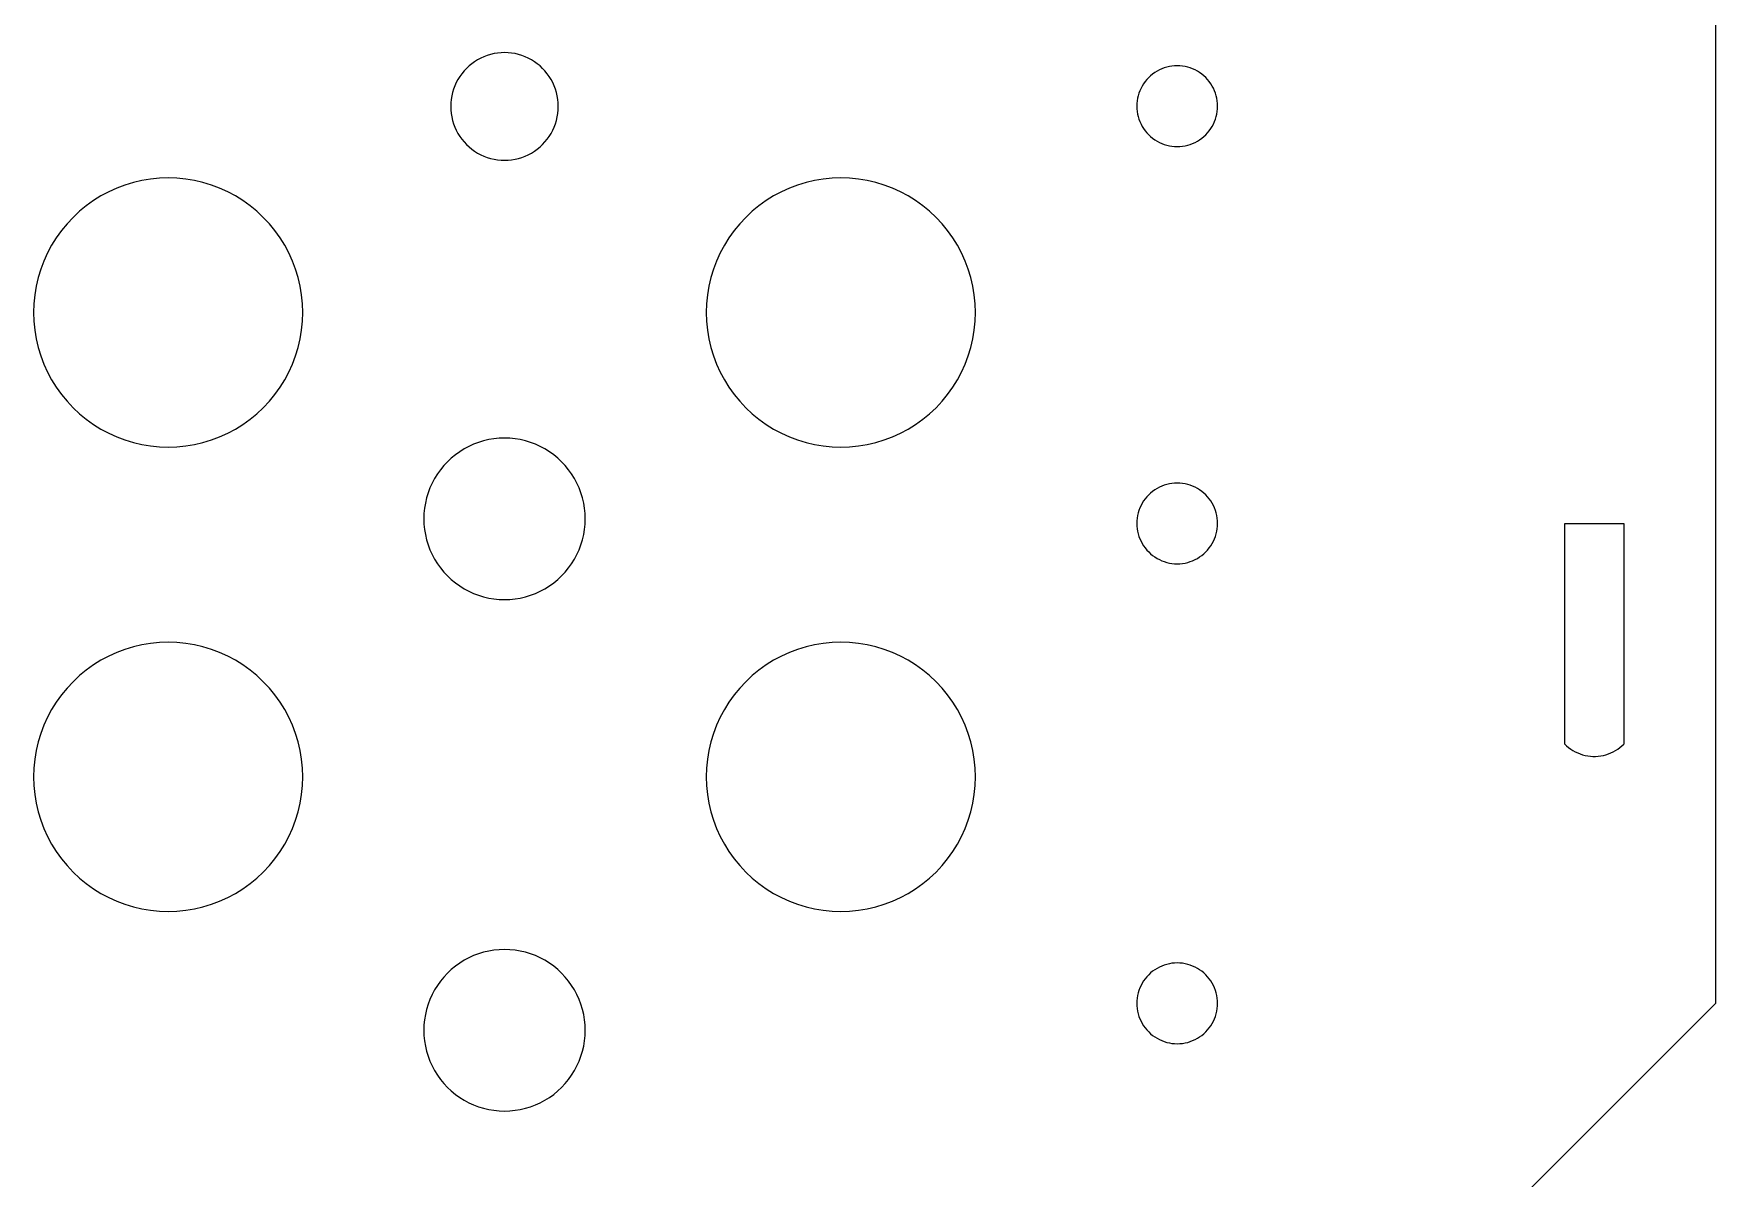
# Model space of a CAD drawing. Extents: x -403 to 403, y -278 to 278.
# Drawn here: x -320.5 to -258, y -68.8 to -26.2 of the extents above; entities that cross this region are included whole.
import ezdxf

# ---------------------------------------------------------------- set-up
doc = ezdxf.new("R2010")
doc.units = 0
doc.layers.get('0').update_dxf_attribs({"linetype": 'CONTINUOUS'})

msp = doc.modelspace()

# ---------------------------------------------------------------- linework, layer by layer
for p, q in [((-258.028, -17.342), (-258.028, -62.271)), ((-304.346, -27.448), (-304.442, -27.537)), ((-304.245, -27.365), (-304.346, -27.448)), ((-304.139, -27.289), (-304.245, -27.365)), ((-304.028, -27.219), (-304.139, -27.289)), ((-303.912, -27.158), (-304.028, -27.219)), ((-303.793, -27.104), (-303.912, -27.158)), ((-303.67, -27.058), (-303.793, -27.104)), ((-303.545, -27.02), (-303.67, -27.058)), ((-303.418, -26.99), (-303.545, -27.02)), ((-303.289, -26.969), (-303.418, -26.99)), ((-303.158, -26.956), (-303.289, -26.969)), ((-303.028, -26.951), (-303.158, -26.956)), ((-302.897, -26.956), (-303.028, -26.951)), ((-302.767, -26.969), (-302.897, -26.956)), ((-302.637, -26.99), (-302.767, -26.969)), ((-302.51, -27.02), (-302.637, -26.99)), ((-302.385, -27.058), (-302.51, -27.02)), ((-302.262, -27.104), (-302.385, -27.058)), ((-302.143, -27.158), (-302.262, -27.104)), ((-302.028, -27.219), (-302.143, -27.158)), ((-301.916, -27.289), (-302.028, -27.219)), ((-301.81, -27.365), (-301.916, -27.289)), ((-301.709, -27.448), (-301.81, -27.365)), ((-301.613, -27.537), (-301.709, -27.448)), ((-278.416, -27.493), (-278.51, -27.521)), ((-278.32, -27.471), (-278.416, -27.493)), ((-278.223, -27.455), (-278.32, -27.471)), ((-278.126, -27.445), (-278.223, -27.455)), ((-278.028, -27.442), (-278.126, -27.445)), ((-277.93, -27.445), (-278.028, -27.442)), ((-277.832, -27.455), (-277.93, -27.445)), ((-277.735, -27.471), (-277.832, -27.455)), ((-277.639, -27.493), (-277.735, -27.471)), ((-277.545, -27.521), (-277.639, -27.493)), ((-304.821, -28.067), (-304.875, -28.186)), ((-304.76, -27.951), (-304.821, -28.067)), ((-304.691, -27.84), (-304.76, -27.951)), ((-304.614, -27.734), (-304.691, -27.84)), ((-304.531, -27.633), (-304.614, -27.734)), ((-304.442, -27.537), (-304.531, -27.633)), ((-301.524, -27.633), (-301.613, -27.537)), ((-301.441, -27.734), (-301.524, -27.633)), ((-301.365, -27.84), (-301.441, -27.734)), ((-301.296, -27.951), (-301.365, -27.84)), ((-301.234, -28.067), (-301.296, -27.951)), ((-301.18, -28.186), (-301.234, -28.067)), ((-279.275, -28.108), (-279.327, -28.192)), ((-279.218, -28.029), (-279.275, -28.108)), ((-279.155, -27.953), (-279.218, -28.029)), ((-279.088, -27.881), (-279.155, -27.953)), ((-279.017, -27.814), (-279.088, -27.881)), ((-278.941, -27.752), (-279.017, -27.814)), ((-278.861, -27.694), (-278.941, -27.752)), ((-278.778, -27.643), (-278.861, -27.694)), ((-278.691, -27.596), (-278.778, -27.643)), ((-278.602, -27.556), (-278.691, -27.596)), ((-278.51, -27.521), (-278.602, -27.556)), ((-277.454, -27.556), (-277.545, -27.521)), ((-277.364, -27.596), (-277.454, -27.556)), ((-277.278, -27.643), (-277.364, -27.596)), ((-277.194, -27.694), (-277.278, -27.643)), ((-277.114, -27.752), (-277.194, -27.694)), ((-277.039, -27.814), (-277.114, -27.752)), ((-276.967, -27.881), (-277.039, -27.814)), ((-276.9, -27.953), (-276.967, -27.881)), ((-276.838, -28.029), (-276.9, -27.953)), ((-276.78, -28.108), (-276.838, -28.029)), ((-276.729, -28.192), (-276.78, -28.108)), ((-305.011, -28.69), (-305.023, -28.821)), ((-304.989, -28.561), (-305.011, -28.69)), ((-304.959, -28.434), (-304.989, -28.561)), ((-304.921, -28.309), (-304.959, -28.434)), ((-304.875, -28.186), (-304.921, -28.309)), ((-301.134, -28.309), (-301.18, -28.186)), ((-301.096, -28.434), (-301.134, -28.309)), ((-301.066, -28.561), (-301.096, -28.434)), ((-301.045, -28.69), (-301.066, -28.561)), ((-301.032, -28.821), (-301.045, -28.69)), ((-279.515, -28.746), (-279.524, -28.844)), ((-279.499, -28.649), (-279.515, -28.746)), ((-279.477, -28.553), (-279.499, -28.649)), ((-279.448, -28.46), (-279.477, -28.553)), ((-279.413, -28.368), (-279.448, -28.46)), ((-279.373, -28.278), (-279.413, -28.368)), ((-279.327, -28.192), (-279.373, -28.278)), ((-276.682, -28.278), (-276.729, -28.192)), ((-276.642, -28.368), (-276.682, -28.278)), ((-276.607, -28.46), (-276.642, -28.368)), ((-276.579, -28.553), (-276.607, -28.46)), ((-276.556, -28.649), (-276.579, -28.553)), ((-276.54, -28.746), (-276.556, -28.649)), ((-276.531, -28.844), (-276.54, -28.746)), ((-305.023, -28.821), (-305.028, -28.951)), ((-305.028, -28.951), (-305.023, -29.082)), ((-305.023, -29.082), (-305.011, -29.213)), ((-305.011, -29.213), (-304.989, -29.342)), ((-304.989, -29.342), (-304.959, -29.469)), ((-301.096, -29.469), (-301.066, -29.342)), ((-301.066, -29.342), (-301.045, -29.213)), ((-301.045, -29.213), (-301.032, -29.082)), ((-301.028, -28.951), (-301.032, -28.821)), ((-301.032, -29.082), (-301.028, -28.951)), ((-279.524, -28.844), (-279.528, -28.942)), ((-279.528, -28.942), (-279.524, -29.04)), ((-279.524, -29.04), (-279.515, -29.137)), ((-279.515, -29.137), (-279.499, -29.234)), ((-279.499, -29.234), (-279.477, -29.33)), ((-279.477, -29.33), (-279.448, -29.424)), ((-276.607, -29.424), (-276.579, -29.33)), ((-276.579, -29.33), (-276.556, -29.234)), ((-276.556, -29.234), (-276.54, -29.137)), ((-276.54, -29.137), (-276.531, -29.04)), ((-276.528, -28.942), (-276.531, -28.844)), ((-276.531, -29.04), (-276.528, -28.942)), ((-304.959, -29.469), (-304.921, -29.594)), ((-304.921, -29.594), (-304.875, -29.717)), ((-304.875, -29.717), (-304.821, -29.836)), ((-304.821, -29.836), (-304.76, -29.951)), ((-304.76, -29.951), (-304.691, -30.063)), ((-301.365, -30.063), (-301.296, -29.951)), ((-301.296, -29.951), (-301.234, -29.836)), ((-301.234, -29.836), (-301.18, -29.717)), ((-301.18, -29.717), (-301.134, -29.594)), ((-301.134, -29.594), (-301.096, -29.469)), ((-279.448, -29.424), (-279.413, -29.516)), ((-279.413, -29.516), (-279.373, -29.605)), ((-279.373, -29.605), (-279.327, -29.692)), ((-279.327, -29.692), (-279.275, -29.775)), ((-279.275, -29.775), (-279.218, -29.855)), ((-279.218, -29.855), (-279.155, -29.931)), ((-279.155, -29.931), (-279.088, -30.002)), ((-276.967, -30.002), (-276.9, -29.931)), ((-276.9, -29.931), (-276.838, -29.855)), ((-276.838, -29.855), (-276.78, -29.775)), ((-276.78, -29.775), (-276.729, -29.692)), ((-276.729, -29.692), (-276.682, -29.605)), ((-276.682, -29.605), (-276.642, -29.516)), ((-276.642, -29.516), (-276.607, -29.424)), ((-304.691, -30.063), (-304.614, -30.169)), ((-304.614, -30.169), (-304.531, -30.27)), ((-304.531, -30.27), (-304.442, -30.366)), ((-304.442, -30.366), (-304.346, -30.455)), ((-304.346, -30.455), (-304.245, -30.538)), ((-304.245, -30.538), (-304.139, -30.614)), ((-304.139, -30.614), (-304.028, -30.684)), ((-302.028, -30.684), (-301.916, -30.614)), ((-301.916, -30.614), (-301.81, -30.538)), ((-301.81, -30.538), (-301.709, -30.455)), ((-301.709, -30.455), (-301.613, -30.366)), ((-301.613, -30.366), (-301.524, -30.27)), ((-301.524, -30.27), (-301.441, -30.169)), ((-301.441, -30.169), (-301.365, -30.063)), ((-279.088, -30.002), (-279.017, -30.069)), ((-279.017, -30.069), (-278.941, -30.132)), ((-278.941, -30.132), (-278.861, -30.189)), ((-278.861, -30.189), (-278.778, -30.241)), ((-278.778, -30.241), (-278.691, -30.287)), ((-278.691, -30.287), (-278.602, -30.328)), ((-278.602, -30.328), (-278.51, -30.362)), ((-278.51, -30.362), (-278.416, -30.391)), ((-278.416, -30.391), (-278.32, -30.413)), ((-278.32, -30.413), (-278.223, -30.429)), ((-278.223, -30.429), (-278.126, -30.438)), ((-278.126, -30.438), (-278.028, -30.442)), ((-278.028, -30.442), (-277.93, -30.438)), ((-277.93, -30.438), (-277.832, -30.429)), ((-277.832, -30.429), (-277.735, -30.413)), ((-277.735, -30.413), (-277.639, -30.391)), ((-277.639, -30.391), (-277.545, -30.362)), ((-277.545, -30.362), (-277.454, -30.328)), ((-277.454, -30.328), (-277.364, -30.287)), ((-277.364, -30.287), (-277.278, -30.241)), ((-277.278, -30.241), (-277.194, -30.189)), ((-277.194, -30.189), (-277.114, -30.132)), ((-277.114, -30.132), (-277.039, -30.069)), ((-277.039, -30.069), (-276.967, -30.002)), ((-304.028, -30.684), (-303.912, -30.745)), ((-303.912, -30.745), (-303.793, -30.799)), ((-303.793, -30.799), (-303.67, -30.845)), ((-303.67, -30.845), (-303.545, -30.883)), ((-303.545, -30.883), (-303.418, -30.913)), ((-303.418, -30.913), (-303.289, -30.934)), ((-303.289, -30.934), (-303.158, -30.947)), ((-303.158, -30.947), (-303.028, -30.951)), ((-303.028, -30.951), (-302.897, -30.947)), ((-302.897, -30.947), (-302.767, -30.934)), ((-302.767, -30.934), (-302.637, -30.913)), ((-302.637, -30.913), (-302.51, -30.883)), ((-302.51, -30.883), (-302.385, -30.845)), ((-302.385, -30.845), (-302.262, -30.799)), ((-302.262, -30.799), (-302.143, -30.745)), ((-302.143, -30.745), (-302.028, -30.684)), ((-317.135, -31.872), (-317.441, -31.987)), ((-316.822, -31.777), (-317.135, -31.872)), ((-316.503, -31.703), (-316.822, -31.777)), ((-316.18, -31.649), (-316.503, -31.703)), ((-315.855, -31.617), (-316.18, -31.649)), ((-315.528, -31.607), (-315.855, -31.617)), ((-315.201, -31.617), (-315.528, -31.607)), ((-314.875, -31.649), (-315.201, -31.617)), ((-314.552, -31.703), (-314.875, -31.649)), ((-314.234, -31.777), (-314.552, -31.703)), ((-313.92, -31.872), (-314.234, -31.777)), ((-313.614, -31.987), (-313.92, -31.872)), ((-292.135, -31.872), (-292.441, -31.987)), ((-291.822, -31.777), (-292.135, -31.872)), ((-291.503, -31.703), (-291.822, -31.777)), ((-291.18, -31.649), (-291.503, -31.703)), ((-290.855, -31.617), (-291.18, -31.649)), ((-290.528, -31.607), (-290.855, -31.617)), ((-290.201, -31.617), (-290.528, -31.607)), ((-289.875, -31.649), (-290.201, -31.617)), ((-289.552, -31.703), (-289.875, -31.649)), ((-289.234, -31.777), (-289.552, -31.703)), ((-288.92, -31.872), (-289.234, -31.777)), ((-288.614, -31.987), (-288.92, -31.872)), ((-318.305, -32.449), (-318.571, -32.64)), ((-318.028, -32.276), (-318.305, -32.449)), ((-317.739, -32.122), (-318.028, -32.276)), ((-317.441, -31.987), (-317.739, -32.122)), ((-313.316, -32.122), (-313.614, -31.987)), ((-313.028, -32.276), (-313.316, -32.122)), ((-312.75, -32.449), (-313.028, -32.276)), ((-312.484, -32.64), (-312.75, -32.449)), ((-293.305, -32.449), (-293.571, -32.64)), ((-293.028, -32.276), (-293.305, -32.449)), ((-292.739, -32.122), (-293.028, -32.276)), ((-292.441, -31.987), (-292.739, -32.122)), ((-288.316, -32.122), (-288.614, -31.987)), ((-288.028, -32.276), (-288.316, -32.122)), ((-287.75, -32.449), (-288.028, -32.276)), ((-287.484, -32.64), (-287.75, -32.449)), ((-319.063, -33.071), (-319.287, -33.31)), ((-318.824, -32.847), (-319.063, -33.071)), ((-318.571, -32.64), (-318.824, -32.847)), ((-312.231, -32.847), (-312.484, -32.64)), ((-311.992, -33.071), (-312.231, -32.847)), ((-311.768, -33.31), (-311.992, -33.071)), ((-294.063, -33.071), (-294.287, -33.31)), ((-293.824, -32.847), (-294.063, -33.071)), ((-293.571, -32.64), (-293.824, -32.847)), ((-287.231, -32.847), (-287.484, -32.64)), ((-286.992, -33.071), (-287.231, -32.847)), ((-286.768, -33.31), (-286.992, -33.071)), ((-319.494, -33.563), (-319.685, -33.829)), ((-319.287, -33.31), (-319.494, -33.563)), ((-311.561, -33.563), (-311.768, -33.31)), ((-311.37, -33.829), (-311.561, -33.563)), ((-294.494, -33.563), (-294.685, -33.829)), ((-294.287, -33.31), (-294.494, -33.563)), ((-286.561, -33.563), (-286.768, -33.31)), ((-286.37, -33.829), (-286.561, -33.563)), ((-319.858, -34.107), (-320.012, -34.395)), ((-319.685, -33.829), (-319.858, -34.107)), ((-311.197, -34.107), (-311.37, -33.829)), ((-311.043, -34.395), (-311.197, -34.107)), ((-294.858, -34.107), (-295.012, -34.395)), ((-294.685, -33.829), (-294.858, -34.107)), ((-286.197, -34.107), (-286.37, -33.829)), ((-286.043, -34.395), (-286.197, -34.107)), ((-320.262, -34.999), (-320.357, -35.312)), ((-320.147, -34.693), (-320.262, -34.999)), ((-320.012, -34.395), (-320.147, -34.693)), ((-310.908, -34.693), (-311.043, -34.395)), ((-310.793, -34.999), (-310.908, -34.693)), ((-310.698, -35.312), (-310.793, -34.999)), ((-295.262, -34.999), (-295.357, -35.312)), ((-295.147, -34.693), (-295.262, -34.999)), ((-295.012, -34.395), (-295.147, -34.693)), ((-285.908, -34.693), (-286.043, -34.395)), ((-285.793, -34.999), (-285.908, -34.693)), ((-285.698, -35.312), (-285.793, -34.999)), ((-320.357, -35.312), (-320.432, -35.631)), ((-310.624, -35.631), (-310.698, -35.312)), ((-295.357, -35.312), (-295.432, -35.631)), ((-285.624, -35.631), (-285.698, -35.312)), ((-320.485, -35.954), (-320.517, -36.28)), ((-320.432, -35.631), (-320.485, -35.954)), ((-310.57, -35.954), (-310.624, -35.631)), ((-310.538, -36.28), (-310.57, -35.954)), ((-295.485, -35.954), (-295.517, -36.28)), ((-295.432, -35.631), (-295.485, -35.954)), ((-285.57, -35.954), (-285.624, -35.631)), ((-285.538, -36.28), (-285.57, -35.954)), ((-320.517, -36.28), (-320.528, -36.607)), ((-320.528, -36.607), (-320.517, -36.934)), ((-310.528, -36.607), (-310.538, -36.28)), ((-310.538, -36.934), (-310.528, -36.607)), ((-295.517, -36.28), (-295.528, -36.607)), ((-295.528, -36.607), (-295.517, -36.934)), ((-285.528, -36.607), (-285.538, -36.28)), ((-285.538, -36.934), (-285.528, -36.607)), ((-320.517, -36.934), (-320.485, -37.259)), ((-320.485, -37.259), (-320.432, -37.582)), ((-310.624, -37.582), (-310.57, -37.259)), ((-310.57, -37.259), (-310.538, -36.934)), ((-295.517, -36.934), (-295.485, -37.259)), ((-295.485, -37.259), (-295.432, -37.582)), ((-285.624, -37.582), (-285.57, -37.259)), ((-285.57, -37.259), (-285.538, -36.934)), ((-320.432, -37.582), (-320.357, -37.901)), ((-320.357, -37.901), (-320.262, -38.214)), ((-310.793, -38.214), (-310.698, -37.901)), ((-310.698, -37.901), (-310.624, -37.582)), ((-295.432, -37.582), (-295.357, -37.901)), ((-295.357, -37.901), (-295.262, -38.214)), ((-285.793, -38.214), (-285.698, -37.901)), ((-285.698, -37.901), (-285.624, -37.582)), ((-320.262, -38.214), (-320.147, -38.52)), ((-320.147, -38.52), (-320.012, -38.818)), ((-311.043, -38.818), (-310.908, -38.52)), ((-310.908, -38.52), (-310.793, -38.214)), ((-295.262, -38.214), (-295.147, -38.52)), ((-295.147, -38.52), (-295.012, -38.818)), ((-286.043, -38.818), (-285.908, -38.52)), ((-285.908, -38.52), (-285.793, -38.214)), ((-320.012, -38.818), (-319.858, -39.107)), ((-319.858, -39.107), (-319.685, -39.384)), ((-311.37, -39.384), (-311.197, -39.107)), ((-311.197, -39.107), (-311.043, -38.818)), ((-295.012, -38.818), (-294.858, -39.107)), ((-294.858, -39.107), (-294.685, -39.384)), ((-286.37, -39.384), (-286.197, -39.107)), ((-286.197, -39.107), (-286.043, -38.818)), ((-319.685, -39.384), (-319.494, -39.65)), ((-319.494, -39.65), (-319.287, -39.903)), ((-319.287, -39.903), (-319.063, -40.142)), ((-311.992, -40.142), (-311.768, -39.903)), ((-311.768, -39.903), (-311.561, -39.65)), ((-311.561, -39.65), (-311.37, -39.384)), ((-294.685, -39.384), (-294.494, -39.65)), ((-294.494, -39.65), (-294.287, -39.903)), ((-294.287, -39.903), (-294.063, -40.142)), ((-286.992, -40.142), (-286.768, -39.903)), ((-286.768, -39.903), (-286.561, -39.65)), ((-286.561, -39.65), (-286.37, -39.384)), ((-319.063, -40.142), (-318.824, -40.366)), ((-318.824, -40.366), (-318.571, -40.573)), ((-318.571, -40.573), (-318.305, -40.764)), ((-312.75, -40.764), (-312.484, -40.573)), ((-312.484, -40.573), (-312.231, -40.366)), ((-312.231, -40.366), (-311.992, -40.142)), ((-294.063, -40.142), (-293.824, -40.366)), ((-293.824, -40.366), (-293.571, -40.573)), ((-293.571, -40.573), (-293.305, -40.764)), ((-287.75, -40.764), (-287.484, -40.573)), ((-287.484, -40.573), (-287.231, -40.366)), ((-287.231, -40.366), (-286.992, -40.142)), ((-318.305, -40.764), (-318.028, -40.937)), ((-318.028, -40.937), (-317.739, -41.091)), ((-317.739, -41.091), (-317.441, -41.226)), ((-317.441, -41.226), (-317.135, -41.341)), ((-313.92, -41.341), (-313.614, -41.226)), ((-313.614, -41.226), (-313.316, -41.091)), ((-313.316, -41.091), (-313.028, -40.937)), ((-313.028, -40.937), (-312.75, -40.764)), ((-293.305, -40.764), (-293.028, -40.937)), ((-293.028, -40.937), (-292.739, -41.091)), ((-292.739, -41.091), (-292.441, -41.226)), ((-292.441, -41.226), (-292.135, -41.341)), ((-288.92, -41.341), (-288.614, -41.226)), ((-288.614, -41.226), (-288.316, -41.091)), ((-288.316, -41.091), (-288.028, -40.937)), ((-288.028, -40.937), (-287.75, -40.764)), ((-317.135, -41.341), (-316.822, -41.436)), ((-316.822, -41.436), (-316.503, -41.511)), ((-316.503, -41.511), (-316.18, -41.564)), ((-316.18, -41.564), (-315.855, -41.596)), ((-315.855, -41.596), (-315.528, -41.607)), ((-315.528, -41.607), (-315.201, -41.596)), ((-315.201, -41.596), (-314.875, -41.564)), ((-314.875, -41.564), (-314.552, -41.511)), ((-314.552, -41.511), (-314.234, -41.436)), ((-314.234, -41.436), (-313.92, -41.341)), ((-304.694, -41.777), (-304.854, -41.891)), ((-304.528, -41.673), (-304.694, -41.777)), ((-304.354, -41.581), (-304.528, -41.673)), ((-304.176, -41.5), (-304.354, -41.581)), ((-303.992, -41.431), (-304.176, -41.5)), ((-303.804, -41.374), (-303.992, -41.431)), ((-303.613, -41.329), (-303.804, -41.374)), ((-303.419, -41.297), (-303.613, -41.329)), ((-303.224, -41.278), (-303.419, -41.297)), ((-303.028, -41.271), (-303.224, -41.278)), ((-302.831, -41.278), (-303.028, -41.271)), ((-302.636, -41.297), (-302.831, -41.278)), ((-302.442, -41.329), (-302.636, -41.297)), ((-302.251, -41.374), (-302.442, -41.329)), ((-302.063, -41.431), (-302.251, -41.374)), ((-301.88, -41.5), (-302.063, -41.431)), ((-301.701, -41.581), (-301.88, -41.5)), ((-301.528, -41.673), (-301.701, -41.581)), ((-301.361, -41.777), (-301.528, -41.673)), ((-301.201, -41.891), (-301.361, -41.777)), ((-292.135, -41.341), (-291.822, -41.436)), ((-291.822, -41.436), (-291.503, -41.511)), ((-291.503, -41.511), (-291.18, -41.564)), ((-291.18, -41.564), (-290.855, -41.596)), ((-290.855, -41.596), (-290.528, -41.607)), ((-290.528, -41.607), (-290.201, -41.596)), ((-290.201, -41.596), (-289.875, -41.564)), ((-289.875, -41.564), (-289.552, -41.511)), ((-289.552, -41.511), (-289.234, -41.436)), ((-289.234, -41.436), (-288.92, -41.341)), ((-305.408, -42.445), (-305.522, -42.605)), ((-305.283, -42.293), (-305.408, -42.445)), ((-305.149, -42.15), (-305.283, -42.293)), ((-305.006, -42.016), (-305.149, -42.15)), ((-304.854, -41.891), (-305.006, -42.016)), ((-301.05, -42.016), (-301.201, -41.891)), ((-300.906, -42.15), (-301.05, -42.016)), ((-300.772, -42.293), (-300.906, -42.15)), ((-300.648, -42.445), (-300.772, -42.293)), ((-300.533, -42.605), (-300.648, -42.445)), ((-305.799, -43.123), (-305.868, -43.307)), ((-305.718, -42.945), (-305.799, -43.123)), ((-305.626, -42.771), (-305.718, -42.945)), ((-305.522, -42.605), (-305.626, -42.771)), ((-300.43, -42.771), (-300.533, -42.605)), ((-300.337, -42.945), (-300.43, -42.771)), ((-300.256, -43.123), (-300.337, -42.945)), ((-300.187, -43.307), (-300.256, -43.123)), ((-278.691, -43.096), (-278.778, -43.143)), ((-278.602, -43.056), (-278.691, -43.096)), ((-278.51, -43.021), (-278.602, -43.056)), ((-278.416, -42.993), (-278.51, -43.021)), ((-278.32, -42.971), (-278.416, -42.993)), ((-278.223, -42.955), (-278.32, -42.971)), ((-278.126, -42.945), (-278.223, -42.955)), ((-278.028, -42.942), (-278.126, -42.945)), ((-277.93, -42.945), (-278.028, -42.942)), ((-277.832, -42.955), (-277.93, -42.945)), ((-277.735, -42.971), (-277.832, -42.955)), ((-277.639, -42.993), (-277.735, -42.971)), ((-277.545, -43.021), (-277.639, -42.993)), ((-277.454, -43.056), (-277.545, -43.021)), ((-277.364, -43.096), (-277.454, -43.056)), ((-277.278, -43.143), (-277.364, -43.096)), ((-305.97, -43.686), (-306.002, -43.88)), ((-305.925, -43.495), (-305.97, -43.686)), ((-305.868, -43.307), (-305.925, -43.495)), ((-300.13, -43.495), (-300.187, -43.307)), ((-300.085, -43.686), (-300.13, -43.495)), ((-300.053, -43.88), (-300.085, -43.686)), ((-279.327, -43.692), (-279.373, -43.778)), ((-279.275, -43.608), (-279.327, -43.692)), ((-279.218, -43.529), (-279.275, -43.608)), ((-279.155, -43.453), (-279.218, -43.529)), ((-279.088, -43.381), (-279.155, -43.453)), ((-279.017, -43.314), (-279.088, -43.381)), ((-278.941, -43.252), (-279.017, -43.314)), ((-278.861, -43.194), (-278.941, -43.252)), ((-278.778, -43.143), (-278.861, -43.194)), ((-277.194, -43.194), (-277.278, -43.143)), ((-277.114, -43.252), (-277.194, -43.194)), ((-277.039, -43.314), (-277.114, -43.252)), ((-276.967, -43.381), (-277.039, -43.314)), ((-276.9, -43.453), (-276.967, -43.381)), ((-276.838, -43.529), (-276.9, -43.453)), ((-276.78, -43.608), (-276.838, -43.529)), ((-276.729, -43.692), (-276.78, -43.608)), ((-276.682, -43.778), (-276.729, -43.692)), ((-306.021, -44.075), (-306.028, -44.271)), ((-306.028, -44.271), (-306.021, -44.468)), ((-306.002, -43.88), (-306.021, -44.075)), ((-300.034, -44.075), (-300.053, -43.88)), ((-300.028, -44.271), (-300.034, -44.075)), ((-300.034, -44.468), (-300.028, -44.271)), ((-279.524, -44.344), (-279.528, -44.442)), ((-279.515, -44.246), (-279.524, -44.344)), ((-279.499, -44.149), (-279.515, -44.246)), ((-279.477, -44.053), (-279.499, -44.149)), ((-279.448, -43.96), (-279.477, -44.053)), ((-279.413, -43.868), (-279.448, -43.96)), ((-279.373, -43.778), (-279.413, -43.868)), ((-276.642, -43.868), (-276.682, -43.778)), ((-276.607, -43.96), (-276.642, -43.868)), ((-276.579, -44.053), (-276.607, -43.96)), ((-276.556, -44.149), (-276.579, -44.053)), ((-276.54, -44.246), (-276.556, -44.149)), ((-276.531, -44.344), (-276.54, -44.246)), ((-276.528, -44.442), (-276.531, -44.344)), ((-306.021, -44.468), (-306.002, -44.663)), ((-306.002, -44.663), (-305.97, -44.857)), ((-305.97, -44.857), (-305.925, -45.048)), ((-300.13, -45.048), (-300.085, -44.857)), ((-300.085, -44.857), (-300.053, -44.663)), ((-300.053, -44.663), (-300.034, -44.468)), ((-279.528, -44.442), (-279.524, -44.54)), ((-279.524, -44.54), (-279.515, -44.637)), ((-279.515, -44.637), (-279.499, -44.734)), ((-279.499, -44.734), (-279.477, -44.83)), ((-279.477, -44.83), (-279.448, -44.924)), ((-279.448, -44.924), (-279.413, -45.016)), ((-276.642, -45.016), (-276.607, -44.924)), ((-276.607, -44.924), (-276.579, -44.83)), ((-276.579, -44.83), (-276.556, -44.734)), ((-276.556, -44.734), (-276.54, -44.637)), ((-276.54, -44.637), (-276.531, -44.54)), ((-276.531, -44.54), (-276.528, -44.442)), ((-263.628, -44.442), (-261.428, -44.442)), ((-263.628, -52.642), (-263.628, -44.442)), ((-261.428, -44.442), (-261.428, -52.642)), ((-305.925, -45.048), (-305.868, -45.236)), ((-305.868, -45.236), (-305.799, -45.42)), ((-305.799, -45.42), (-305.718, -45.598)), ((-305.718, -45.598), (-305.626, -45.771)), ((-300.43, -45.771), (-300.337, -45.598)), ((-300.337, -45.598), (-300.256, -45.42)), ((-300.256, -45.42), (-300.187, -45.236)), ((-300.187, -45.236), (-300.13, -45.048)), ((-279.413, -45.016), (-279.373, -45.105)), ((-279.373, -45.105), (-279.327, -45.192)), ((-279.327, -45.192), (-279.275, -45.275)), ((-279.275, -45.275), (-279.218, -45.355)), ((-279.218, -45.355), (-279.155, -45.431)), ((-279.155, -45.431), (-279.088, -45.502)), ((-279.088, -45.502), (-279.017, -45.569)), ((-279.017, -45.569), (-278.941, -45.632)), ((-277.114, -45.632), (-277.039, -45.569)), ((-277.039, -45.569), (-276.967, -45.502)), ((-276.967, -45.502), (-276.9, -45.431)), ((-276.9, -45.431), (-276.838, -45.355)), ((-276.838, -45.355), (-276.78, -45.275)), ((-276.78, -45.275), (-276.729, -45.192)), ((-276.729, -45.192), (-276.682, -45.105)), ((-276.682, -45.105), (-276.642, -45.016)), ((-305.626, -45.771), (-305.522, -45.938)), ((-305.522, -45.938), (-305.408, -46.098)), ((-305.408, -46.098), (-305.283, -46.25)), ((-305.283, -46.25), (-305.149, -46.393)), ((-300.906, -46.393), (-300.772, -46.25)), ((-300.772, -46.25), (-300.648, -46.098)), ((-300.648, -46.098), (-300.533, -45.938)), ((-300.533, -45.938), (-300.43, -45.771)), ((-278.941, -45.632), (-278.861, -45.689)), ((-278.861, -45.689), (-278.778, -45.741)), ((-278.778, -45.741), (-278.691, -45.787)), ((-278.691, -45.787), (-278.602, -45.828)), ((-278.602, -45.828), (-278.51, -45.862)), ((-278.51, -45.862), (-278.416, -45.891)), ((-278.416, -45.891), (-278.32, -45.913)), ((-278.32, -45.913), (-278.223, -45.929)), ((-278.223, -45.929), (-278.126, -45.938)), ((-278.126, -45.938), (-278.028, -45.942)), ((-278.028, -45.942), (-277.93, -45.938)), ((-277.93, -45.938), (-277.832, -45.929)), ((-277.832, -45.929), (-277.735, -45.913)), ((-277.735, -45.913), (-277.639, -45.891)), ((-277.639, -45.891), (-277.545, -45.862)), ((-277.545, -45.862), (-277.454, -45.828)), ((-277.454, -45.828), (-277.364, -45.787)), ((-277.364, -45.787), (-277.278, -45.741)), ((-277.278, -45.741), (-277.194, -45.689)), ((-277.194, -45.689), (-277.114, -45.632)), ((-305.149, -46.393), (-305.006, -46.527)), ((-305.006, -46.527), (-304.854, -46.652)), ((-304.854, -46.652), (-304.694, -46.766)), ((-304.694, -46.766), (-304.528, -46.87)), ((-304.528, -46.87), (-304.354, -46.962)), ((-301.701, -46.962), (-301.528, -46.87)), ((-301.528, -46.87), (-301.361, -46.766)), ((-301.361, -46.766), (-301.201, -46.652)), ((-301.201, -46.652), (-301.05, -46.527)), ((-301.05, -46.527), (-300.906, -46.393)), ((-304.354, -46.962), (-304.176, -47.043)), ((-304.176, -47.043), (-303.992, -47.112)), ((-303.992, -47.112), (-303.804, -47.169)), ((-303.804, -47.169), (-303.613, -47.214)), ((-303.613, -47.214), (-303.419, -47.246)), ((-303.419, -47.246), (-303.224, -47.265)), ((-303.224, -47.265), (-303.028, -47.271)), ((-303.028, -47.271), (-302.831, -47.265)), ((-302.831, -47.265), (-302.636, -47.246)), ((-302.636, -47.246), (-302.442, -47.214)), ((-302.442, -47.214), (-302.251, -47.169)), ((-302.251, -47.169), (-302.063, -47.112)), ((-302.063, -47.112), (-301.88, -47.043)), ((-301.88, -47.043), (-301.701, -46.962)), ((-317.739, -49.372), (-318.028, -49.526)), ((-317.441, -49.237), (-317.739, -49.372)), ((-317.135, -49.122), (-317.441, -49.237)), ((-316.822, -49.027), (-317.135, -49.122)), ((-316.503, -48.953), (-316.822, -49.027)), ((-316.18, -48.899), (-316.503, -48.953)), ((-315.855, -48.867), (-316.18, -48.899)), ((-315.528, -48.857), (-315.855, -48.867)), ((-315.201, -48.867), (-315.528, -48.857)), ((-314.875, -48.899), (-315.201, -48.867)), ((-314.552, -48.953), (-314.875, -48.899)), ((-314.234, -49.027), (-314.552, -48.953)), ((-313.92, -49.122), (-314.234, -49.027)), ((-313.614, -49.237), (-313.92, -49.122)), ((-313.316, -49.372), (-313.614, -49.237)), ((-313.028, -49.526), (-313.316, -49.372)), ((-292.739, -49.372), (-293.028, -49.526)), ((-292.441, -49.237), (-292.739, -49.372)), ((-292.135, -49.122), (-292.441, -49.237)), ((-291.822, -49.027), (-292.135, -49.122)), ((-291.503, -48.953), (-291.822, -49.027)), ((-291.18, -48.899), (-291.503, -48.953)), ((-290.855, -48.867), (-291.18, -48.899)), ((-290.528, -48.857), (-290.855, -48.867)), ((-290.201, -48.867), (-290.528, -48.857)), ((-289.875, -48.899), (-290.201, -48.867)), ((-289.552, -48.953), (-289.875, -48.899)), ((-289.234, -49.027), (-289.552, -48.953)), ((-288.92, -49.122), (-289.234, -49.027)), ((-288.614, -49.237), (-288.92, -49.122)), ((-288.316, -49.372), (-288.614, -49.237)), ((-288.028, -49.526), (-288.316, -49.372)), ((-318.571, -49.89), (-318.824, -50.097)), ((-318.305, -49.699), (-318.571, -49.89)), ((-318.028, -49.526), (-318.305, -49.699)), ((-312.75, -49.699), (-313.028, -49.526)), ((-312.484, -49.89), (-312.75, -49.699)), ((-312.231, -50.097), (-312.484, -49.89)), ((-293.571, -49.89), (-293.824, -50.097)), ((-293.305, -49.699), (-293.571, -49.89)), ((-293.028, -49.526), (-293.305, -49.699)), ((-287.75, -49.699), (-288.028, -49.526)), ((-287.484, -49.89), (-287.75, -49.699)), ((-287.231, -50.097), (-287.484, -49.89)), ((-319.287, -50.56), (-319.494, -50.813)), ((-319.063, -50.321), (-319.287, -50.56)), ((-318.824, -50.097), (-319.063, -50.321)), ((-311.992, -50.321), (-312.231, -50.097)), ((-311.768, -50.56), (-311.992, -50.321)), ((-311.561, -50.813), (-311.768, -50.56)), ((-294.287, -50.56), (-294.494, -50.813)), ((-294.063, -50.321), (-294.287, -50.56)), ((-293.824, -50.097), (-294.063, -50.321)), ((-286.992, -50.321), (-287.231, -50.097)), ((-286.768, -50.56), (-286.992, -50.321)), ((-286.561, -50.813), (-286.768, -50.56)), ((-319.685, -51.079), (-319.858, -51.357)), ((-319.494, -50.813), (-319.685, -51.079)), ((-311.37, -51.079), (-311.561, -50.813)), ((-311.197, -51.357), (-311.37, -51.079)), ((-294.685, -51.079), (-294.858, -51.357)), ((-294.494, -50.813), (-294.685, -51.079)), ((-286.37, -51.079), (-286.561, -50.813)), ((-286.197, -51.357), (-286.37, -51.079)), ((-320.012, -51.645), (-320.147, -51.943)), ((-319.858, -51.357), (-320.012, -51.645)), ((-311.043, -51.645), (-311.197, -51.357)), ((-310.908, -51.943), (-311.043, -51.645)), ((-295.012, -51.645), (-295.147, -51.943)), ((-294.858, -51.357), (-295.012, -51.645)), ((-286.043, -51.645), (-286.197, -51.357)), ((-285.908, -51.943), (-286.043, -51.645)), ((-320.262, -52.249), (-320.357, -52.562)), ((-320.147, -51.943), (-320.262, -52.249)), ((-310.793, -52.249), (-310.908, -51.943)), ((-310.698, -52.562), (-310.793, -52.249)), ((-295.262, -52.249), (-295.357, -52.562)), ((-295.147, -51.943), (-295.262, -52.249)), ((-285.793, -52.249), (-285.908, -51.943)), ((-285.698, -52.562), (-285.793, -52.249)), ((-320.432, -52.881), (-320.485, -53.204)), ((-320.357, -52.562), (-320.432, -52.881)), ((-310.624, -52.881), (-310.698, -52.562)), ((-310.57, -53.204), (-310.624, -52.881)), ((-295.432, -52.881), (-295.485, -53.204)), ((-295.357, -52.562), (-295.432, -52.881)), ((-285.624, -52.881), (-285.698, -52.562)), ((-285.57, -53.204), (-285.624, -52.881)), ((-263.628, -52.642), (-263.556, -52.709)), ((-263.556, -52.709), (-263.481, -52.771)), ((-263.481, -52.771), (-263.402, -52.828)), ((-263.402, -52.828), (-263.319, -52.881)), ((-263.319, -52.881), (-263.234, -52.928)), ((-263.234, -52.928), (-263.145, -52.969)), ((-263.145, -52.969), (-263.055, -53.005)), ((-263.055, -53.005), (-262.962, -53.036)), ((-262.962, -53.036), (-262.867, -53.06)), ((-262.867, -53.06), (-262.771, -53.078)), ((-262.771, -53.078), (-262.674, -53.09)), ((-262.674, -53.09), (-262.576, -53.097)), ((-262.576, -53.097), (-262.479, -53.097)), ((-262.479, -53.097), (-262.381, -53.09)), ((-262.381, -53.09), (-262.284, -53.078)), ((-262.284, -53.078), (-262.188, -53.06)), ((-262.188, -53.06), (-262.094, -53.036)), ((-262.094, -53.036), (-262.001, -53.005)), ((-262.001, -53.005), (-261.91, -52.969)), ((-261.91, -52.969), (-261.821, -52.928)), ((-261.821, -52.928), (-261.736, -52.881)), ((-261.736, -52.881), (-261.653, -52.828)), ((-261.653, -52.828), (-261.574, -52.771)), ((-261.574, -52.771), (-261.499, -52.709)), ((-261.499, -52.709), (-261.428, -52.642)), ((-320.517, -53.53), (-320.528, -53.857)), ((-320.485, -53.204), (-320.517, -53.53)), ((-310.538, -53.53), (-310.57, -53.204)), ((-310.528, -53.857), (-310.538, -53.53)), ((-295.517, -53.53), (-295.528, -53.857)), ((-295.485, -53.204), (-295.517, -53.53)), ((-285.538, -53.53), (-285.57, -53.204)), ((-285.528, -53.857), (-285.538, -53.53)), ((-320.528, -53.857), (-320.517, -54.184)), ((-320.517, -54.184), (-320.485, -54.509)), ((-310.57, -54.509), (-310.538, -54.184)), ((-310.538, -54.184), (-310.528, -53.857)), ((-295.528, -53.857), (-295.517, -54.184)), ((-295.517, -54.184), (-295.485, -54.509)), ((-285.57, -54.509), (-285.538, -54.184)), ((-285.538, -54.184), (-285.528, -53.857)), ((-320.485, -54.509), (-320.432, -54.832)), ((-320.432, -54.832), (-320.357, -55.151)), ((-310.698, -55.151), (-310.624, -54.832)), ((-310.624, -54.832), (-310.57, -54.509)), ((-295.485, -54.509), (-295.432, -54.832)), ((-295.432, -54.832), (-295.357, -55.151)), ((-285.698, -55.151), (-285.624, -54.832)), ((-285.624, -54.832), (-285.57, -54.509)), ((-320.357, -55.151), (-320.262, -55.464)), ((-320.262, -55.464), (-320.147, -55.77)), ((-310.908, -55.77), (-310.793, -55.464)), ((-310.793, -55.464), (-310.698, -55.151)), ((-295.357, -55.151), (-295.262, -55.464)), ((-295.262, -55.464), (-295.147, -55.77)), ((-285.908, -55.77), (-285.793, -55.464)), ((-285.793, -55.464), (-285.698, -55.151)), ((-320.147, -55.77), (-320.012, -56.068)), ((-320.012, -56.068), (-319.858, -56.357)), ((-311.197, -56.357), (-311.043, -56.068)), ((-311.043, -56.068), (-310.908, -55.77)), ((-295.147, -55.77), (-295.012, -56.068)), ((-295.012, -56.068), (-294.858, -56.357)), ((-286.197, -56.357), (-286.043, -56.068)), ((-286.043, -56.068), (-285.908, -55.77)), ((-319.858, -56.357), (-319.685, -56.634)), ((-319.685, -56.634), (-319.494, -56.9)), ((-311.561, -56.9), (-311.37, -56.634)), ((-311.37, -56.634), (-311.197, -56.357)), ((-294.858, -56.357), (-294.685, -56.634)), ((-294.685, -56.634), (-294.494, -56.9)), ((-286.561, -56.9), (-286.37, -56.634)), ((-286.37, -56.634), (-286.197, -56.357)), ((-319.494, -56.9), (-319.287, -57.153)), ((-319.287, -57.153), (-319.063, -57.392)), ((-319.063, -57.392), (-318.824, -57.616)), ((-312.231, -57.616), (-311.992, -57.392)), ((-311.992, -57.392), (-311.768, -57.153)), ((-311.768, -57.153), (-311.561, -56.9)), ((-294.494, -56.9), (-294.287, -57.153)), ((-294.287, -57.153), (-294.063, -57.392)), ((-294.063, -57.392), (-293.824, -57.616)), ((-287.231, -57.616), (-286.992, -57.392)), ((-286.992, -57.392), (-286.768, -57.153)), ((-286.768, -57.153), (-286.561, -56.9)), ((-318.824, -57.616), (-318.571, -57.823)), ((-318.571, -57.823), (-318.305, -58.014)), ((-318.305, -58.014), (-318.028, -58.187)), ((-313.028, -58.187), (-312.75, -58.014)), ((-312.75, -58.014), (-312.484, -57.823)), ((-312.484, -57.823), (-312.231, -57.616)), ((-293.824, -57.616), (-293.571, -57.823)), ((-293.571, -57.823), (-293.305, -58.014)), ((-293.305, -58.014), (-293.028, -58.187)), ((-288.028, -58.187), (-287.75, -58.014)), ((-287.75, -58.014), (-287.484, -57.823)), ((-287.484, -57.823), (-287.231, -57.616)), ((-318.028, -58.187), (-317.739, -58.341)), ((-317.739, -58.341), (-317.441, -58.476)), ((-317.441, -58.476), (-317.135, -58.591)), ((-317.135, -58.591), (-316.822, -58.686)), ((-316.822, -58.686), (-316.503, -58.761)), ((-314.552, -58.761), (-314.234, -58.686)), ((-314.234, -58.686), (-313.92, -58.591)), ((-313.92, -58.591), (-313.614, -58.476)), ((-313.614, -58.476), (-313.316, -58.341)), ((-313.316, -58.341), (-313.028, -58.187)), ((-293.028, -58.187), (-292.739, -58.341)), ((-292.739, -58.341), (-292.441, -58.476)), ((-292.441, -58.476), (-292.135, -58.591)), ((-292.135, -58.591), (-291.822, -58.686)), ((-291.822, -58.686), (-291.503, -58.761)), ((-289.552, -58.761), (-289.234, -58.686)), ((-289.234, -58.686), (-288.92, -58.591)), ((-288.92, -58.591), (-288.614, -58.476)), ((-288.614, -58.476), (-288.316, -58.341)), ((-288.316, -58.341), (-288.028, -58.187)), ((-316.503, -58.761), (-316.18, -58.814)), ((-316.18, -58.814), (-315.855, -58.846)), ((-315.855, -58.846), (-315.528, -58.857)), ((-315.528, -58.857), (-315.201, -58.846)), ((-315.201, -58.846), (-314.875, -58.814)), ((-314.875, -58.814), (-314.552, -58.761)), ((-291.503, -58.761), (-291.18, -58.814)), ((-291.18, -58.814), (-290.855, -58.846)), ((-290.855, -58.846), (-290.528, -58.857)), ((-290.528, -58.857), (-290.201, -58.846)), ((-290.201, -58.846), (-289.875, -58.814)), ((-289.875, -58.814), (-289.552, -58.761)), ((-304.354, -60.581), (-304.528, -60.673)), ((-304.176, -60.5), (-304.354, -60.581)), ((-303.992, -60.431), (-304.176, -60.5)), ((-303.804, -60.374), (-303.992, -60.431)), ((-303.613, -60.329), (-303.804, -60.374)), ((-303.419, -60.297), (-303.613, -60.329)), ((-303.224, -60.278), (-303.419, -60.297)), ((-303.028, -60.271), (-303.224, -60.278)), ((-302.831, -60.278), (-303.028, -60.271)), ((-302.636, -60.297), (-302.831, -60.278)), ((-302.442, -60.329), (-302.636, -60.297)), ((-302.251, -60.374), (-302.442, -60.329)), ((-302.063, -60.431), (-302.251, -60.374)), ((-301.88, -60.5), (-302.063, -60.431)), ((-301.701, -60.581), (-301.88, -60.5)), ((-301.528, -60.673), (-301.701, -60.581)), ((-305.149, -61.15), (-305.283, -61.293)), ((-305.006, -61.016), (-305.149, -61.15)), ((-304.854, -60.891), (-305.006, -61.016)), ((-304.694, -60.777), (-304.854, -60.891)), ((-304.528, -60.673), (-304.694, -60.777)), ((-301.361, -60.777), (-301.528, -60.673)), ((-301.201, -60.891), (-301.361, -60.777)), ((-301.05, -61.016), (-301.201, -60.891)), ((-300.906, -61.15), (-301.05, -61.016)), ((-300.772, -61.293), (-300.906, -61.15)), ((-279.088, -61.211), (-279.155, -61.282)), ((-279.017, -61.144), (-279.088, -61.211)), ((-278.941, -61.081), (-279.017, -61.144)), ((-278.861, -61.024), (-278.941, -61.081)), ((-278.778, -60.972), (-278.861, -61.024)), ((-278.691, -60.926), (-278.778, -60.972)), ((-278.602, -60.886), (-278.691, -60.926)), ((-278.51, -60.851), (-278.602, -60.886)), ((-278.416, -60.823), (-278.51, -60.851)), ((-278.32, -60.8), (-278.416, -60.823)), ((-278.223, -60.784), (-278.32, -60.8)), ((-278.126, -60.775), (-278.223, -60.784)), ((-278.028, -60.771), (-278.126, -60.775)), ((-277.93, -60.775), (-278.028, -60.771)), ((-277.832, -60.784), (-277.93, -60.775)), ((-277.735, -60.8), (-277.832, -60.784)), ((-277.639, -60.823), (-277.735, -60.8)), ((-277.545, -60.851), (-277.639, -60.823)), ((-277.454, -60.886), (-277.545, -60.851)), ((-277.364, -60.926), (-277.454, -60.886)), ((-277.278, -60.972), (-277.364, -60.926)), ((-277.194, -61.024), (-277.278, -60.972)), ((-277.114, -61.081), (-277.194, -61.024)), ((-277.039, -61.144), (-277.114, -61.081)), ((-276.967, -61.211), (-277.039, -61.144)), ((-276.9, -61.282), (-276.967, -61.211)), ((-305.626, -61.771), (-305.718, -61.945)), ((-305.522, -61.605), (-305.626, -61.771)), ((-305.408, -61.445), (-305.522, -61.605)), ((-305.283, -61.293), (-305.408, -61.445)), ((-300.648, -61.445), (-300.772, -61.293)), ((-300.533, -61.605), (-300.648, -61.445)), ((-300.43, -61.771), (-300.533, -61.605)), ((-300.337, -61.945), (-300.43, -61.771)), ((-279.448, -61.789), (-279.477, -61.883)), ((-279.413, -61.697), (-279.448, -61.789)), ((-279.373, -61.608), (-279.413, -61.697)), ((-279.327, -61.521), (-279.373, -61.608)), ((-279.275, -61.438), (-279.327, -61.521)), ((-279.218, -61.358), (-279.275, -61.438)), ((-279.155, -61.282), (-279.218, -61.358)), ((-276.838, -61.358), (-276.9, -61.282)), ((-276.78, -61.438), (-276.838, -61.358)), ((-276.729, -61.521), (-276.78, -61.438)), ((-276.682, -61.608), (-276.729, -61.521)), ((-276.642, -61.697), (-276.682, -61.608)), ((-276.607, -61.789), (-276.642, -61.697)), ((-276.579, -61.883), (-276.607, -61.789)), ((-305.925, -62.495), (-305.97, -62.686)), ((-305.868, -62.307), (-305.925, -62.495)), ((-305.799, -62.123), (-305.868, -62.307)), ((-305.718, -61.945), (-305.799, -62.123)), ((-300.256, -62.123), (-300.337, -61.945)), ((-300.187, -62.307), (-300.256, -62.123)), ((-300.13, -62.495), (-300.187, -62.307)), ((-300.085, -62.686), (-300.13, -62.495)), ((-279.524, -62.173), (-279.528, -62.271)), ((-279.528, -62.271), (-279.524, -62.37)), ((-279.515, -62.076), (-279.524, -62.173)), ((-279.524, -62.37), (-279.515, -62.467)), ((-279.499, -61.979), (-279.515, -62.076)), ((-279.515, -62.467), (-279.499, -62.564)), ((-279.477, -61.883), (-279.499, -61.979)), ((-258.028, -62.271), (-278.028, -82.271)), ((-276.556, -61.979), (-276.579, -61.883)), ((-276.54, -62.076), (-276.556, -61.979)), ((-276.556, -62.564), (-276.54, -62.467)), ((-276.531, -62.173), (-276.54, -62.076)), ((-276.54, -62.467), (-276.531, -62.37)), ((-276.528, -62.271), (-276.531, -62.173)), ((-276.531, -62.37), (-276.528, -62.271)), ((-306.021, -63.075), (-306.028, -63.271)), ((-306.002, -62.88), (-306.021, -63.075)), ((-305.97, -62.686), (-306.002, -62.88)), ((-300.053, -62.88), (-300.085, -62.686)), ((-300.034, -63.075), (-300.053, -62.88)), ((-300.028, -63.271), (-300.034, -63.075)), ((-279.499, -62.564), (-279.477, -62.66)), ((-279.477, -62.66), (-279.448, -62.754)), ((-279.448, -62.754), (-279.413, -62.845)), ((-279.413, -62.845), (-279.373, -62.935)), ((-279.373, -62.935), (-279.327, -63.021)), ((-279.327, -63.021), (-279.275, -63.105)), ((-279.275, -63.105), (-279.218, -63.185)), ((-276.838, -63.185), (-276.78, -63.105)), ((-276.78, -63.105), (-276.729, -63.021)), ((-276.729, -63.021), (-276.682, -62.935)), ((-276.682, -62.935), (-276.642, -62.845)), ((-276.642, -62.845), (-276.607, -62.754)), ((-276.607, -62.754), (-276.579, -62.66)), ((-276.579, -62.66), (-276.556, -62.564)), ((-306.028, -63.271), (-306.021, -63.468)), ((-306.021, -63.468), (-306.002, -63.663)), ((-306.002, -63.663), (-305.97, -63.857)), ((-300.085, -63.857), (-300.053, -63.663)), ((-300.053, -63.663), (-300.034, -63.468)), ((-300.034, -63.468), (-300.028, -63.271)), ((-279.218, -63.185), (-279.155, -63.26)), ((-279.155, -63.26), (-279.088, -63.332)), ((-279.088, -63.332), (-279.017, -63.399)), ((-279.017, -63.399), (-278.941, -63.462)), ((-278.941, -63.462), (-278.861, -63.519)), ((-278.861, -63.519), (-278.778, -63.571)), ((-278.778, -63.571), (-278.691, -63.617)), ((-278.691, -63.617), (-278.602, -63.657)), ((-278.602, -63.657), (-278.51, -63.692)), ((-278.51, -63.692), (-278.416, -63.72)), ((-278.416, -63.72), (-278.32, -63.743)), ((-278.32, -63.743), (-278.223, -63.759)), ((-277.832, -63.759), (-277.735, -63.743)), ((-277.735, -63.743), (-277.639, -63.72)), ((-277.639, -63.72), (-277.545, -63.692)), ((-277.545, -63.692), (-277.454, -63.657)), ((-277.454, -63.657), (-277.364, -63.617)), ((-277.364, -63.617), (-277.278, -63.571)), ((-277.278, -63.571), (-277.194, -63.519)), ((-277.194, -63.519), (-277.114, -63.462)), ((-277.114, -63.462), (-277.039, -63.399)), ((-277.039, -63.399), (-276.967, -63.332)), ((-276.967, -63.332), (-276.9, -63.26)), ((-276.9, -63.26), (-276.838, -63.185)), ((-305.97, -63.857), (-305.925, -64.048)), ((-305.925, -64.048), (-305.868, -64.236)), ((-305.868, -64.236), (-305.799, -64.42)), ((-300.256, -64.42), (-300.187, -64.236)), ((-300.187, -64.236), (-300.13, -64.048)), ((-300.13, -64.048), (-300.085, -63.857)), ((-278.223, -63.759), (-278.126, -63.768)), ((-278.126, -63.768), (-278.028, -63.771)), ((-278.028, -63.771), (-277.93, -63.768)), ((-277.93, -63.768), (-277.832, -63.759)), ((-305.799, -64.42), (-305.718, -64.598)), ((-305.718, -64.598), (-305.626, -64.771)), ((-305.626, -64.771), (-305.522, -64.938)), ((-305.522, -64.938), (-305.408, -65.098)), ((-300.648, -65.098), (-300.533, -64.938)), ((-300.533, -64.938), (-300.43, -64.771)), ((-300.43, -64.771), (-300.337, -64.598)), ((-300.337, -64.598), (-300.256, -64.42)), ((-305.408, -65.098), (-305.283, -65.25)), ((-305.283, -65.25), (-305.149, -65.393)), ((-305.149, -65.393), (-305.006, -65.527)), ((-305.006, -65.527), (-304.854, -65.652)), ((-301.201, -65.652), (-301.05, -65.527)), ((-301.05, -65.527), (-300.906, -65.393)), ((-300.906, -65.393), (-300.772, -65.25)), ((-300.772, -65.25), (-300.648, -65.098)), ((-304.854, -65.652), (-304.694, -65.766)), ((-304.694, -65.766), (-304.528, -65.87)), ((-304.528, -65.87), (-304.354, -65.962)), ((-304.354, -65.962), (-304.176, -66.043)), ((-304.176, -66.043), (-303.992, -66.112)), ((-303.992, -66.112), (-303.804, -66.169)), ((-303.804, -66.169), (-303.613, -66.214)), ((-303.613, -66.214), (-303.419, -66.246)), ((-303.419, -66.246), (-303.224, -66.265)), ((-302.831, -66.265), (-302.636, -66.246)), ((-302.636, -66.246), (-302.442, -66.214)), ((-302.442, -66.214), (-302.251, -66.169)), ((-302.251, -66.169), (-302.063, -66.112)), ((-302.063, -66.112), (-301.88, -66.043)), ((-301.88, -66.043), (-301.701, -65.962)), ((-301.701, -65.962), (-301.528, -65.87)), ((-301.528, -65.87), (-301.361, -65.766)), ((-301.361, -65.766), (-301.201, -65.652)), ((-303.224, -66.265), (-303.028, -66.271)), ((-303.028, -66.271), (-302.831, -66.265))]:
    msp.add_line(p, q)

doc.saveas('drawing.dxf')
